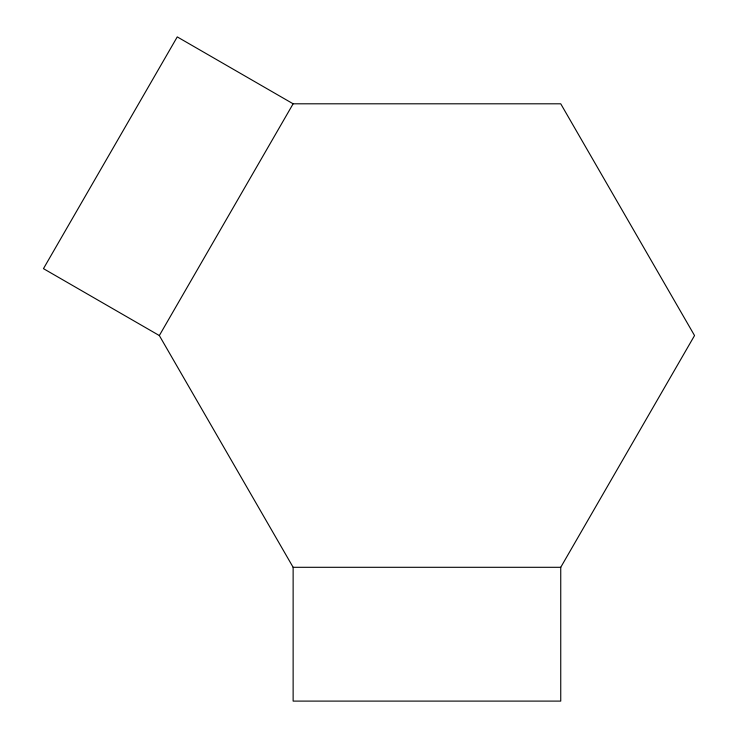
<?xml version="1.0" encoding="UTF-8"?>
<svg xmlns="http://www.w3.org/2000/svg" width="738" height="738" viewBox="0 0 738 738"><rect width="100%" height="100%" fill="white"/><g stroke="black" fill="none" stroke-linecap="round" stroke-linejoin="round"><path stroke-width="1.11" d="M159.334 335.55L293.134 103.8L560.742 103.8L694.541 335.55L560.742 567.301L560.742 701.1L293.134 701.1L293.134 567.301L159.334 335.55L43.459 268.65L177.258 36.9L293.134 103.8M293.134 567.301L560.742 567.301"/></g></svg>
